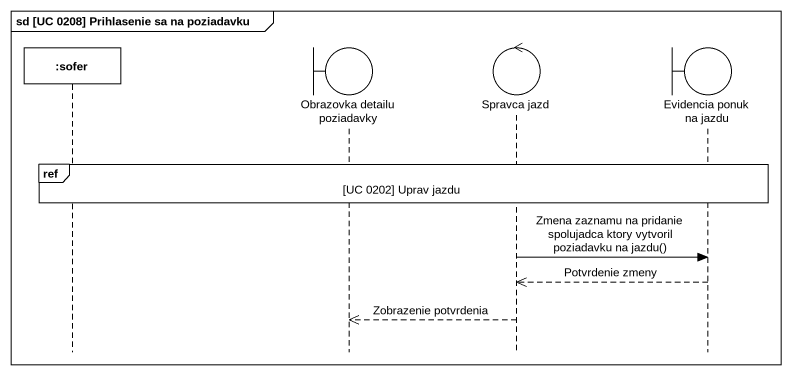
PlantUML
@startuml
mainframe sd [UC 0208] Prihlasenie sa na poziadavku
hide footbox
participant ":sofer" as sofer
boundary "Obrazovka detailu poziadavky" as Obrazovka_detailu_poziadavky
control "Spravca jazd" as Spravca_jazd
boundary "Evidencia ponuk na jazdu" as Evidencia_ponuk_na_jazdu

ref over sofer, Obrazovka_detailu_poziadavky, Spravca_jazd, Evidencia_ponuk_na_jazdu : [UC 0202] Uprav jazdu
Spravca_jazd -> Evidencia_ponuk_na_jazdu : Zmena zaznamu na pridanie spolujadca ktory vytvoril poziadavku na jazdu()
Evidencia_ponuk_na_jazdu -->> Spravca_jazd : Potvrdenie zmeny
Spravca_jazd -->> Obrazovka_detailu_poziadavky : Zobrazenie potvrdenia
@enduml
